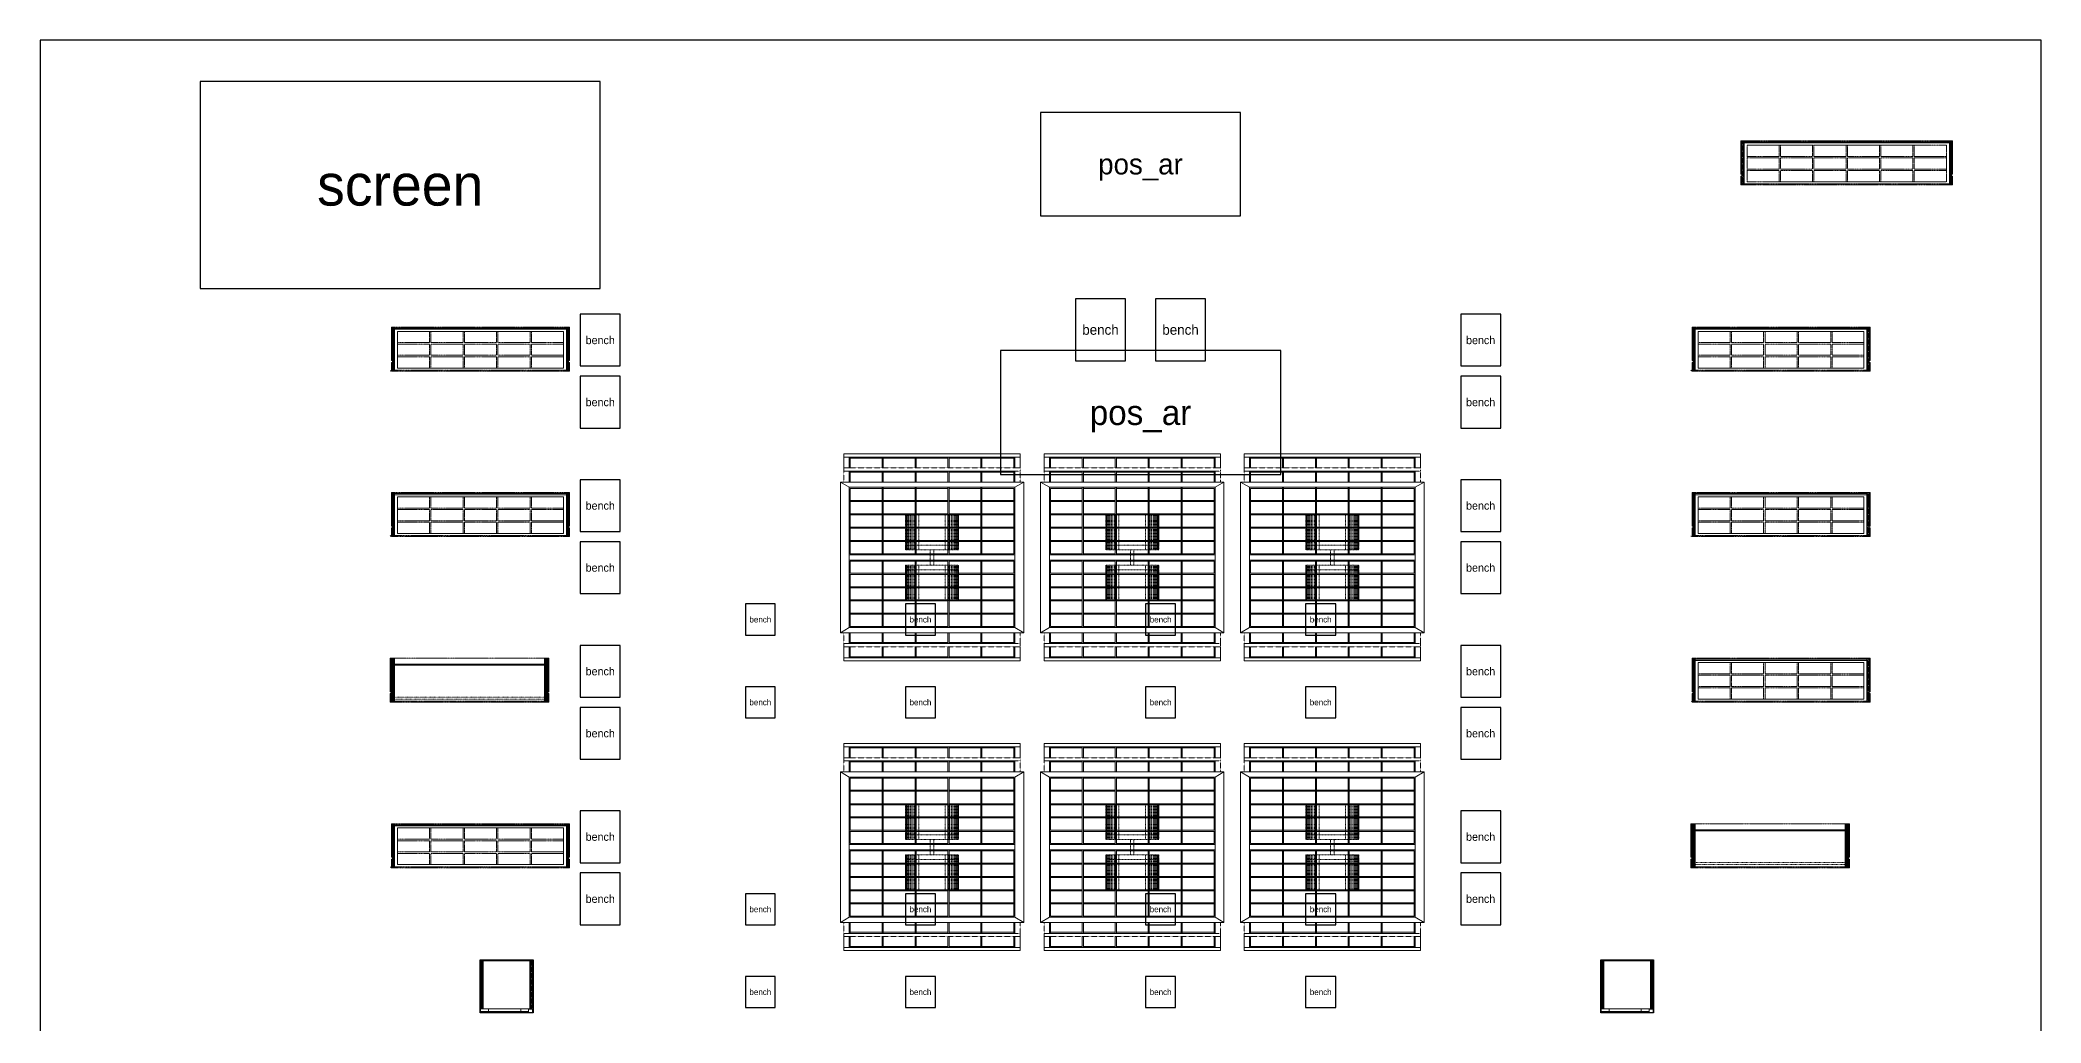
# Model space of a CAD drawing. Header units: metres. Extents: x 0 to 11348, y 0 to 11743.
# Drawn here: x 0 to 11348, y 6165 to 11743 of the extents above; entities that cross this region are included whole.
import ezdxf
from ezdxf.enums import TextEntityAlignment as Align

# ---------------------------------------------------------------- set-up
doc = ezdxf.new("R2010")
doc.units = ezdxf.units.M
doc.linetypes.add('a_p6_plan_L18$0$HIDDEN', pattern=[0.375, 0.25, -0.125])
doc.linetypes.add('ACAD_ISO03W100', pattern=[30, 12, -18])
for name, color, linetype in [('FixtureLabels', 2, 'Continuous'), ('Fixtures', 3, 'Continuous'), ('FloorPlan', 1, 'Continuous')]:
    doc.layers.add(name, color=color, linetype=linetype)
for name, color, linetype, lineweight in [('I-LK DIM', 252, 'Continuous', 5), ('I-LK FF&E', 1, 'Continuous', 9), ('LN-ELEVATION-1', 81, 'Continuous', 13), ('LN-ELEVATION-2', 103, 'Continuous', 20), ('LN-ELEVATION-3', 125, 'a_p6_plan_L18$0$HIDDEN', 18), ('LN-ELEVATION-4', 145, 'Continuous', 13), ('LN-ELEVATION-5', 167, 'Continuous', 5), ('LN-HATCH', 251, 'Continuous', 0)]:
    doc.layers.add(name, color=color, linetype=linetype, lineweight=lineweight)
pattern_1 = [(45, (7858558.917, 3503823.203), (-4.4901280605, 4.4901280605), [])]
pattern_2 = [(45, (4208834.247, 1706614.74), (-4.4901280605, 4.4901280605), [])]
pattern_3 = [(45, (4209134.247, 1706614.74), (-4.4901280605, 4.4901280605), [])]
pattern_4 = [(45, (7858054.0837, 3504049.203), (-4.4901280605, 4.4901280605), [])]

# ---------------------------------------------------------------- blocks, each defined once
blk = doc.blocks.new('mirror unit see thru')
at = {"layer": 'LN-HATCH', "ltscale": 0.5}
h = blk.add_hatch(dxfattribs=at)
h.set_pattern_fill('ANSI31', color=256, scale=2)
h.set_pattern_definition([(45, (4060070.797, 1708569.446), (-4.4901280605, 4.4901280605), [])])
h.paths.add_polyline_path([(-150, 0), (-132, 0), (-132, -279), (-150, -279)])
h.paths.add_polyline_path([(-132, -6), (132, -6), (132, 0), (-132, 0)])
h.paths.add_polyline_path([(150, 0), (132, 0), (132, -279), (150, -279)])
at = {"layer": 'Defpoints'}
blk.add_lwpolyline([(150, -300), (-150, -300), (-150, 0), (150, 0)], close=True, dxfattribs=at)
at = {"layer": 'LN-ELEVATION-1'}
for points in [[(-150, 0), (-132, 0), (-132, -279), (-150, -279)], [(-132, -6), (132, -6), (132, 0), (-132, 0)], [(150, 0), (132, 0), (132, -279), (150, -279)], [(-103, -293), (-103, -279), (-148, -279), (-148, -300), (-139, -300), (-139, -298.5), (-146.5, -298.5), (-146.5, -293)], [(80, -293), (80, -279), (125, -279), (125, -300), (116, -300), (116, -298.5), (123.5, -298.5), (123.5, -293)], [(142, -300), (142, -298.5), (146.5, -298.5), (146.5, -280.5), (125, -280.5), (125, -279), (148, -279), (148, -300)]]:
    blk.add_lwpolyline(points, close=True, dxfattribs=at)
at = {"layer": 'LN-ELEVATION-2', "color": 4, "lineweight": 0}
blk.add_lwpolyline([(-146.5, -293), (123.5, -293), (123.5, -298.5), (-146.5, -298.5)], close=True, dxfattribs=at)
at = {"layer": 'LN-ELEVATION-2'}
blk.add_lwpolyline([(-103, -293), (80, -293), (80, -279), (-103, -279)], close=True, dxfattribs=at)
at = {"layer": 'LN-ELEVATION-4', "ltscale": 0.5}
blk.add_line((116, -300), (-139, -300), dxfattribs=at)
blk = doc.blocks.new('MIRROR_1')
at = {"layer": 'I-LK FF&E'}
blk.add_blockref('MIRROR UNIT SEE THRU', (150, 300), dxfattribs=at)
blk = doc.blocks.new('1010mm vc plan')
at = {"layer": 'LN-HATCH', "ltscale": 0.5}
h = blk.add_hatch(dxfattribs=at)
h.set_pattern_fill('ANSI31', color=256, scale=2)
h.set_pattern_definition([(45, (3761554.586, 1795022.936), (-4.490128061, 4.490128061), [])])
h.paths.add_polyline_path([(-505, 24), (-505, -166), (-499, -166), (-499, -176), (-505, -176), (-505, -220), (-487, -220), (-487, 24)])
h = blk.add_hatch(dxfattribs=at)
h.set_pattern_fill('ANSI31', color=256, scale=2)
h.set_pattern_definition(pattern_1)
h.paths.add_polyline_path([(505, 24), (505, -166), (499, -166), (499, -176), (505, -176), (505, -220), (487, -220), (487, 24)])
h = blk.add_hatch(dxfattribs=at)
h.set_pattern_fill('ANSI31', color=256, scale=2)
h.set_pattern_definition([(45, (7858741.917, 3503823.203), (-4.4901280605, 4.4901280605), [])])
h.paths.add_polyline_path([(-470, -220), (-470, -226), (-505, -226), (-505, -220)])
h = blk.add_hatch(dxfattribs=at)
h.set_pattern_fill('ANSI31', color=256, scale=2)
h.set_pattern_definition(pattern_1)
h.paths.add_polyline_path([(477, -220), (477, -226), (512, -226), (512, -220)])
at = {"layer": 'LN-ELEVATION-1', "ltscale": 0.5}
for points in [[(-505, 24), (-505, -166), (-499, -166), (-499, -176), (-505, -176), (-505, -220), (-487, -220), (-487, 24)], [(487, 12), (-487, 12), (-487, 18), (487, 18)], [(505, 24), (505, -166), (499, -166), (499, -176), (505, -176), (505, -220), (487, -220), (487, 24)], [(-470, -220), (-470, -226), (-505, -226), (-505, -220)], [(470, -220), (470, -226), (505, -226), (505, -220)]]:
    blk.add_lwpolyline(points, close=True, dxfattribs=at)
at = {"layer": 'LN-ELEVATION-2', "ltscale": 0.5}
blk.add_lwpolyline([(470, 0), (-470, 0), (-470, -208), (470, -208)], close=True, dxfattribs=at)
at = {"layer": 'LN-ELEVATION-3', "ltscale": 0.5}
for p, q in [((-487, 24), (487, 24)), ((-470, -220), (470, -220)), ((470, -226), (-470, -226))]:
    blk.add_line(p, q, dxfattribs=at)
for points in [[(-470, 0), (-289, 0), (-289, -64), (-470, -64)], [(-281, 0), (-99, 0), (-99, -64), (-281, -64)], [(-91, 0), (91, 0), (91, -64), (-91, -64)], [(99, 0), (281, 0), (281, -64), (99, -64)], [(289, 0), (470, 0), (470, -64), (289, -64)], [(-470, -136), (-289, -136), (-289, -72), (-470, -72)], [(-281, -72), (-99, -72), (-99, -136), (-281, -136)], [(-91, -72), (91, -72), (91, -136), (-91, -136)], [(99, -72), (281, -72), (281, -136), (99, -136)], [(289, -72), (470, -72), (470, -136), (289, -136)], [(-470, -144), (-289, -144), (-289, -208), (-470, -208)], [(-281, -144), (-99, -144), (-99, -208), (-281, -208)], [(-91, -144), (91, -144), (91, -208), (-91, -208)], [(99, -144), (281, -144), (281, -208), (99, -208)], [(289, -144), (470, -144), (470, -208), (289, -208)]]:
    blk.add_lwpolyline(points, close=True, dxfattribs=at)
blk = doc.blocks.new('VC_FIXTURE_MEDIUM_2')
at = {"layer": 'I-LK FF&E', "xscale": -1}
blk.add_blockref('1010MM VC PLAN', (512, 226), dxfattribs=at)
blk = doc.blocks.new('jj 900')
at = {"layer": 'LN-HATCH', "ltscale": 0.5}
h = blk.add_hatch(dxfattribs=at)
h.set_pattern_fill('ANSI31', color=256, scale=50)
h.set_pattern_definition([(45, (0, 0), (-4.419417, 4.419417), [])])
h.paths.add_polyline_path([(-912, 0), (-912, -190), (-906, -190), (-906, -200), (-912, -200), (-912, -244), (-887, -244), (-887, 0)])
h = blk.add_hatch(dxfattribs=at)
h.set_pattern_fill('ANSI31', color=256, scale=2)
h.set_pattern_definition(pattern_2)
h.paths.add_polyline_path([(-12, 0), (-12, -190), (-18, -190), (-18, -200), (-12, -200), (-12, -244), (-37, -244), (-37, 0)])
h = blk.add_hatch(dxfattribs=at)
h.set_pattern_fill('ANSI31', color=256, scale=2)
h.set_pattern_definition(pattern_3)
h.paths.add_polyline_path([(-37, -40), (-887, -40), (-887, -34), (-37, -34)])
h = blk.add_hatch(dxfattribs=at)
h.set_pattern_fill('ANSI31', color=256, scale=2)
h.set_pattern_definition(pattern_3)
h.paths.add_polyline_path([(-877, -244), (-877, -250), (-912, -250), (-912, -244)])
h = blk.add_hatch(dxfattribs=at)
h.set_pattern_fill('ANSI31', color=256, scale=2)
h.set_pattern_definition(pattern_2)
h.paths.add_polyline_path([(-47, -244), (-47, -250), (-12, -250), (-12, -244)])
at = {"layer": 'LN-ELEVATION-1', "ltscale": 0.5}
for points in [[(-912, 0), (-912, -190), (-906, -190), (-906, -200), (-912, -200), (-912, -244), (-887, -244), (-887, 0)], [(-12, 0), (-12, -190), (-18, -190), (-18, -200), (-12, -200), (-12, -244), (-37, -244), (-37, 0)], [(-37, -40), (-887, -40), (-887, -34), (-37, -34)], [(-877, -244), (-877, -250), (-912, -250), (-912, -244)], [(-47, -244), (-47, -250), (-12, -250), (-12, -244)]]:
    blk.add_lwpolyline(points, close=True, dxfattribs=at)
at = {"layer": 'LN-ELEVATION-3', "ltscale": 0.5}
for p, q in [((-887, 0), (-37, 0)), ((-877, -244), (-47, -244)), ((-47, -250), (-877, -250))]:
    blk.add_line(p, q, dxfattribs=at)
at = {"layer": 'LN-ELEVATION-4', "linetype": 'ACAD_ISO03W100', "ltscale": 0.05}
blk.add_lwpolyline([(-887, -220), (-37, -220), (-37, -232), (-887, -232)], close=True, dxfattribs=at)
blk = doc.blocks.new('JJ_FIXTURE_MEDIUM_1')
at = {"layer": 'I-LK FF&E'}
blk.add_blockref('JJ 900', (912, 250), dxfattribs=at)
blk = doc.blocks.new('VC_FIXTURE_MEDIUM_3')
at = {"layer": 'I-LK FF&E', "xscale": -1}
blk.add_blockref('1010MM VC PLAN', (512, 226), dxfattribs=at)
blk = doc.blocks.new('VC_FIXTURE_MEDIUM_4')
at = {"layer": 'I-LK FF&E', "xscale": -1}
blk.add_blockref('1010MM VC PLAN', (512, 226), dxfattribs=at)
blk = doc.blocks.new('euro mirror')
at = {"layer": 'LN-ELEVATION-4', "linetype": 'ACAD_ISO03W100', "ltscale": 0.1}
blk.add_lwpolyline([(0, 47), (0, -41), (-20, -41), (-20, 47)], close=True, dxfattribs=at)
at = {"layer": 'LN-ELEVATION-5', "linetype": 'ACAD_ISO03W100', "ltscale": 0.1}
for p, q in [((-160, 247), (-160, 47)), ((-160, 247), (-160, 47)), ((-159, 247), (-159, 47)), ((-159, 247), (-159, 47)), ((-158, 247), (-158, 47)), ((-158, 247), (-158, 47)), ((-157, 247), (-157, 47)), ((-156, 247), (-156, 47)), ((-154, 247), (-154, 47)), ((-151, 247), (-151, 47)), ((-146, 247), (-146, 47)), ((-141, 247), (-141, 47)), ((-135, 247), (-135, 47)), ((-128, 247), (-128, 47)), ((-120, 247), (-120, 47)), ((-111, 247), (-111, 47)), ((-102, 247), (-102, 47)), ((-85, 247), (-85, 47)), ((65, 247), (65, 47)), ((82, 247), (82, 47)), ((91, 247), (91, 47)), ((100, 247), (100, 47)), ((108, 247), (108, 47)), ((115, 247), (115, 47)), ((121, 247), (121, 47)), ((126, 247), (126, 47)), ((131, 247), (131, 47)), ((134, 247), (134, 47)), ((136, 247), (136, 47)), ((137, 247), (137, 47)), ((138, 247), (138, 47)), ((138, 247), (138, 47)), ((139, 247), (139, 47)), ((139, 247), (139, 47)), ((140, 247), (140, 47)), ((140, 247), (140, 47)), ((-160, -41), (-160, -241)), ((-160, -41), (-160, -241)), ((-159, -41), (-159, -241)), ((-159, -41), (-159, -241)), ((-158, -41), (-158, -241)), ((-158, -41), (-158, -241)), ((-157, -41), (-157, -241)), ((-156, -41), (-156, -241)), ((-154, -41), (-154, -241)), ((-151, -41), (-151, -241)), ((-146, -41), (-146, -241)), ((-141, -41), (-141, -241)), ((-135, -41), (-135, -241)), ((-128, -41), (-128, -241)), ((-120, -41), (-120, -241)), ((-111, -41), (-111, -241)), ((-102, -41), (-102, -241)), ((-85, -41), (-85, -241)), ((65, -41), (65, -241)), ((82, -41), (82, -241)), ((91, -41), (91, -241)), ((100, -41), (100, -241)), ((108, -41), (108, -241)), ((115, -41), (115, -241)), ((121, -41), (121, -241)), ((126, -41), (126, -241)), ((131, -41), (131, -241)), ((134, -41), (134, -241)), ((136, -41), (136, -241)), ((137, -41), (137, -241)), ((138, -41), (138, -241)), ((138, -41), (138, -241)), ((139, -41), (139, -241)), ((139, -41), (139, -241)), ((140, -41), (140, -241)), ((140, -41), (140, -241))]:
    blk.add_line(p, q, dxfattribs=at)
for points in [[(140, 73), (140, 247), (-160, 247), (-160, 73)], [(140, -67), (140, -241), (-160, -241), (-160, -67)]]:
    blk.add_lwpolyline(points, dxfattribs=at)
for points in [[(140, 73), (140, 47), (-160, 47), (-160, 73)], [(140, -41), (140, -67), (-160, -67), (-160, -41)]]:
    blk.add_lwpolyline(points, close=True, dxfattribs=at)
blk = doc.blocks.new('eurocenter 1040')
at = {"layer": 'LN-ELEVATION-1'}
for points in [[(-470, -327), (470, -327), (470, 468), (-470, 468)], [(-470, 85), (470, 85), (470, 468), (-470, 468)], [(-283, 85), (-277, 85), (-277, 468), (-283, 468)], [(-96, 85), (-90, 85), (-90, 468), (-96, 468)], [(90, 85), (96, 85), (96, 468), (90, 468)], [(277, 85), (283, 85), (283, 468), (277, 468)], [(-470, 387), (-283, 387), (-283, 393), (-470, 393)], [(-277, 387), (-96, 387), (-96, 393), (-277, 393)], [(-90, 387), (90, 387), (90, 393), (-90, 393)], [(96, 387), (277, 387), (277, 393), (96, 393)], [(283, 387), (470, 387), (470, 393), (283, 393)], [(-470, 311), (-283, 311), (-283, 317), (-470, 317)], [(-470, 236), (-283, 236), (-283, 242), (-470, 242)], [(-277, 311), (-96, 311), (-96, 317), (-277, 317)], [(-277, 236), (-96, 236), (-96, 242), (-277, 242)], [(-90, 311), (90, 311), (90, 317), (-90, 317)], [(-90, 236), (90, 236), (90, 242), (-90, 242)], [(96, 311), (277, 311), (277, 317), (96, 317)], [(96, 236), (277, 236), (277, 242), (96, 242)], [(283, 311), (470, 311), (470, 317), (283, 317)], [(283, 236), (470, 236), (470, 242), (283, 242)], [(-470, 160), (-283, 160), (-283, 166), (-470, 166)], [(-277, 160), (-96, 160), (-96, 166), (-277, 166)], [(-90, 160), (90, 160), (90, 166), (-90, 166)], [(96, 160), (277, 160), (277, 166), (96, 166)], [(283, 160), (470, 160), (470, 166), (283, 166)], [(-470, 85), (470, 85), (470, 55), (-470, 55)], [(-470, 55), (470, 55), (470, -327), (-470, -327)], [(-283, 55), (-277, 55), (-277, -327), (-283, -327)], [(-96, 55), (-90, 55), (-90, -327), (-96, -327)], [(90, 55), (96, 55), (96, -327), (90, -327)], [(277, 55), (283, 55), (283, -327), (277, -327)], [(-470, -20), (-283, -20), (-283, -26), (-470, -26)], [(-470, -96), (-283, -96), (-283, -102), (-470, -102)], [(-277, -20), (-96, -20), (-96, -26), (-277, -26)], [(-277, -96), (-96, -96), (-96, -102), (-277, -102)], [(-90, -20), (90, -20), (90, -26), (-90, -26)], [(-90, -96), (90, -96), (90, -102), (-90, -102)], [(96, -20), (277, -20), (277, -26), (96, -26)], [(96, -96), (277, -96), (277, -102), (96, -102)], [(283, -20), (470, -20), (470, -26), (283, -26)], [(283, -96), (470, -96), (470, -102), (283, -102)], [(-470, -171), (-283, -171), (-283, -177), (-470, -177)], [(-277, -171), (-96, -171), (-96, -177), (-277, -177)], [(-90, -171), (90, -171), (90, -177), (-90, -177)], [(96, -171), (277, -171), (277, -177), (96, -177)], [(283, -171), (470, -171), (470, -177), (283, -177)], [(-470, -246), (-283, -246), (-283, -252), (-470, -252)], [(-277, -246), (-96, -246), (-96, -252), (-277, -252)], [(-90, -246), (90, -246), (90, -252), (-90, -252)], [(96, -246), (277, -246), (277, -252), (96, -252)], [(283, -246), (470, -246), (470, -252), (283, -252)]]:
    blk.add_lwpolyline(points, close=True, dxfattribs=at)
for points in [[(-283, 462), (-464, 462), (-464, 317)], [(-96, 462), (-277, 462)], [(90, 462), (-90, 462)], [(277, 462), (96, 462)], [(464, 317), (464, 462), (283, 462)], [(-464, 311), (-464, 242)], [(-464, 236), (-464, 166)], [(464, 242), (464, 311)], [(464, 166), (464, 236)], [(-464, 160), (-464, 91), (-283, 91)], [(283, 91), (464, 91), (464, 160)], [(-464, -20), (-464, 49), (-283, 49)], [(-277, 91), (-96, 91)], [(-277, 49), (-96, 49)], [(-90, 91), (90, 91)], [(-90, 49), (90, 49)], [(96, 91), (277, 91)], [(96, 49), (277, 49)], [(283, 49), (464, 49), (464, -20)], [(-464, -96), (-464, -26)], [(-464, -171), (-464, -102)], [(464, -26), (464, -96)], [(464, -102), (464, -171)], [(-283, -321), (-464, -321), (-464, -177)], [(464, -177), (464, -321), (283, -321)], [(-96, -321), (-277, -321)], [(90, -321), (-90, -321)], [(277, -321), (96, -321)]]:
    blk.add_lwpolyline(points, dxfattribs=at)
at = {"layer": 'LN-ELEVATION-2'}
blk.add_lwpolyline([(-520, -357), (520, -357), (520, 498), (-520, 498)], close=True, dxfattribs=at)
for points in [[(-470, 468), (-520, 498)], [(470, 468), (520, 498)], [(-470, -327), (-520, -357)], [(470, -327), (520, -357)]]:
    blk.add_lwpolyline(points, dxfattribs=at)
at = {"layer": 'LN-ELEVATION-3'}
for points in [[(-500, 560), (500, 560), (500, 578), (-500, 578)], [(-500, 498), (-470, 498), (-470, 560), (-500, 560)], [(470, 498), (500, 498), (500, 560), (470, 560)], [(-500, -357), (-470, -357), (-470, -419), (-500, -419)], [(-500, -419), (500, -419), (500, -437), (-500, -437)], [(470, -357), (500, -357), (500, -419), (470, -419)]]:
    blk.add_lwpolyline(points, close=True, dxfattribs=at)
at = {"layer": 'LN-ELEVATION-4'}
for points in [[(-500, 640), (500, 640), (500, 658), (-500, 658)], [(-500, 578), (-470, 578), (-470, 640), (-500, 640)], [(470, 578), (500, 578), (500, 640), (470, 640)], [(-470, 498), (-464, 498), (-464, 560), (-470, 560)], [(-464, 554), (-283, 554), (-283, 560), (-464, 560)], [(-283, 498), (-277, 498), (-277, 560), (-283, 560)], [(-277, 554), (-96, 554), (-96, 560), (-277, 560)], [(-96, 498), (-90, 498), (-90, 560), (-96, 560)], [(-90, 554), (90, 554), (90, 560), (-90, 560)], [(90, 498), (96, 498), (96, 560), (90, 560)], [(96, 554), (277, 554), (277, 560), (96, 560)], [(277, 498), (283, 498), (283, 560), (277, 560)], [(283, 554), (464, 554), (464, 560), (283, 560)], [(464, 498), (470, 498), (470, 560), (464, 560)], [(-500, -437), (-470, -437), (-470, -499), (-500, -499)], [(-470, -357), (-464, -357), (-464, -419), (-470, -419)], [(-464, -413), (-283, -413), (-283, -419), (-464, -419)], [(-283, -357), (-277, -357), (-277, -419), (-283, -419)], [(-277, -413), (-96, -413), (-96, -419), (-277, -419)], [(-96, -357), (-90, -357), (-90, -419), (-96, -419)], [(-90, -413), (90, -413), (90, -419), (-90, -419)], [(90, -357), (96, -357), (96, -419), (90, -419)], [(96, -413), (277, -413), (277, -419), (96, -419)], [(277, -357), (283, -357), (283, -419), (277, -419)], [(283, -413), (464, -413), (464, -419), (283, -419)], [(464, -357), (470, -357), (470, -419), (464, -419)], [(470, -437), (500, -437), (500, -499), (470, -499)], [(-500, -499), (500, -499), (500, -517), (-500, -517)]]:
    blk.add_lwpolyline(points, close=True, dxfattribs=at)
at = {"layer": 'LN-ELEVATION-5'}
for points in [[(-470, 578), (-464, 578), (-464, 640), (-470, 640)], [(-464, 634), (-283, 634), (-283, 640), (-464, 640)], [(-283, 578), (-277, 578), (-277, 640), (-283, 640)], [(-277, 634), (-96, 634), (-96, 640), (-277, 640)], [(-96, 578), (-90, 578), (-90, 640), (-96, 640)], [(-90, 634), (90, 634), (90, 640), (-90, 640)], [(90, 578), (96, 578), (96, 640), (90, 640)], [(96, 634), (277, 634), (277, 640), (96, 640)], [(277, 578), (283, 578), (283, 640), (277, 640)], [(283, 634), (464, 634), (464, 640), (283, 640)], [(464, 578), (470, 578), (470, 640), (464, 640)], [(-470, -437), (-464, -437), (-464, -499), (-470, -499)], [(-283, -437), (-277, -437), (-277, -499), (-283, -499)], [(-96, -437), (-90, -437), (-90, -499), (-96, -499)], [(90, -437), (96, -437), (96, -499), (90, -499)], [(277, -437), (283, -437), (283, -499), (277, -499)], [(464, -437), (470, -437), (470, -499), (464, -499)], [(-464, -493), (-283, -493), (-283, -499), (-464, -499)], [(-277, -493), (-96, -493), (-96, -499), (-277, -499)], [(-90, -493), (90, -493), (90, -499), (-90, -499)], [(96, -493), (277, -493), (277, -499), (96, -499)], [(283, -493), (464, -493), (464, -499), (283, -499)]]:
    blk.add_lwpolyline(points, close=True, dxfattribs=at)
at = {"layer": 'I-LK DIM'}
blk.add_blockref('EURO MIRROR', (10, 67), dxfattribs=at)
blk = doc.blocks.new('EURO_CENTRE_4')
at = {"layer": 'I-LK FF&E'}
blk.add_blockref('EUROCENTER 1040', (520, 517), dxfattribs=at)
blk = doc.blocks.new('EURO_CENTRE_5')
at = {"layer": 'I-LK FF&E'}
blk.add_blockref('EUROCENTER 1040', (520, 517), dxfattribs=at)
blk = doc.blocks.new('EURO_CENTRE_6')
at = {"layer": 'I-LK FF&E'}
blk.add_blockref('EUROCENTER 1040', (520, 517), dxfattribs=at)
blk = doc.blocks.new('EURO_CENTRE_7')
at = {"layer": 'I-LK FF&E'}
blk.add_blockref('EUROCENTER 1040', (520, 517), dxfattribs=at)
blk = doc.blocks.new('EURO_CENTRE_8')
at = {"layer": 'I-LK FF&E'}
blk.add_blockref('EUROCENTER 1040', (520, 517), dxfattribs=at)
blk = doc.blocks.new('EURO_CENTRE_9')
at = {"layer": 'I-LK FF&E'}
blk.add_blockref('EUROCENTER 1040', (520, 517), dxfattribs=at)
blk = doc.blocks.new('MIRROR_2')
at = {"layer": 'I-LK FF&E'}
blk.add_blockref('MIRROR UNIT SEE THRU', (150, 300), dxfattribs=at)
blk = doc.blocks.new('JJ_FIXTURE_MEDIUM_3')
at = {"layer": 'I-LK FF&E'}
blk.add_blockref('JJ 900', (912, 250), dxfattribs=at)
blk = doc.blocks.new('VC_FIXTURE_MEDIUM_6')
at = {"layer": 'I-LK FF&E', "xscale": -1}
blk.add_blockref('1010MM VC PLAN', (512, 226), dxfattribs=at)
blk = doc.blocks.new('VC_FIXTURE_MEDIUM_7')
at = {"layer": 'I-LK FF&E', "xscale": -1}
blk.add_blockref('1010MM VC PLAN', (512, 226), dxfattribs=at)
blk = doc.blocks.new('VC_FIXTURE_MEDIUM_8')
at = {"layer": 'I-LK FF&E', "xscale": -1}
blk.add_blockref('1010MM VC PLAN', (512, 226), dxfattribs=at)
blk = doc.blocks.new('12mm vc plan')
at = {"layer": 'LN-HATCH', "ltscale": 0.5}
h = blk.add_hatch(dxfattribs=at)
h.set_pattern_fill('ANSI31', color=256, scale=2)
h.set_pattern_definition([(45, (3760859.753, 1795248.936), (-4.490128061, 4.490128061), [])])
h.paths.add_polyline_path([(-1200, 250), (-1200, 60), (-1194, 60), (-1194, 50), (-1200, 50), (-1200, 6), (-1182, 6), (-1182, 250)])
h = blk.add_hatch(dxfattribs=at)
h.set_pattern_fill('ANSI31', color=256, scale=2)
h.set_pattern_definition(pattern_4)
h.paths.add_polyline_path([(0, 250), (0, 60), (-6, 60), (-6, 50), (0, 50), (0, 6), (-18, 6), (-18, 250)])
h = blk.add_hatch(dxfattribs=at)
h.set_pattern_fill('ANSI31', color=256, scale=2)
h.set_pattern_definition([(45, (7858047.0837, 3504049.203), (-4.4901280605, 4.4901280605), [])])
h.paths.add_polyline_path([(-1165, 6), (-1165, 0), (-1200, 0), (-1200, 6)])
h = blk.add_hatch(dxfattribs=at)
h.set_pattern_fill('ANSI31', color=256, scale=2)
h.set_pattern_definition(pattern_4)
h.paths.add_polyline_path([(-28, 6), (-28, 0), (0, 0), (0, 6)])
at = {"layer": 'LN-ELEVATION-1', "ltscale": 0.5}
for points in [[(-1200, 250), (-1200, 60), (-1194, 60), (-1194, 50), (-1200, 50), (-1200, 6), (-1182, 6), (-1182, 250)], [(-18, 238), (-1182, 238), (-1182, 244), (-18, 244)], [(0, 250), (0, 60), (-6, 60), (-6, 50), (0, 50), (0, 6), (-18, 6), (-18, 250)], [(-1165, 6), (-1165, 0), (-1200, 0), (-1200, 6)], [(-35, 6), (-35, 0), (0, 0), (0, 6)]]:
    blk.add_lwpolyline(points, close=True, dxfattribs=at)
at = {"layer": 'LN-ELEVATION-3', "ltscale": 0.5}
for p, q in [((-1182, 250), (-18, 250)), ((-1165, 6), (-35, 6)), ((-35, 0), (-1165, 0))]:
    blk.add_line(p, q, dxfattribs=at)
for points in [[(-1165, 226), (-35, 226), (-35, 18), (-1165, 18)], [(-1165, 226), (-983, 226), (-983, 162), (-1165, 162)], [(-1165, 90), (-983, 90), (-983, 154), (-1165, 154)], [(-975, 226), (-794, 226), (-794, 162), (-975, 162)], [(-975, 154), (-794, 154), (-794, 90), (-975, 90)], [(-786, 226), (-604, 226), (-604, 162), (-786, 162)], [(-786, 154), (-604, 154), (-604, 90), (-786, 90)], [(-596, 226), (-414, 226), (-414, 162), (-596, 162)], [(-596, 154), (-414, 154), (-414, 90), (-596, 90)], [(-406, 226), (-225, 226), (-225, 162), (-406, 162)], [(-406, 154), (-225, 154), (-225, 90), (-406, 90)], [(-217, 226), (-35, 226), (-35, 162), (-217, 162)], [(-217, 154), (-35, 154), (-35, 90), (-217, 90)], [(-1165, 82), (-983, 82), (-983, 18), (-1165, 18)], [(-975, 82), (-794, 82), (-794, 18), (-975, 18)], [(-786, 82), (-604, 82), (-604, 18), (-786, 18)], [(-596, 82), (-414, 82), (-414, 18), (-596, 18)], [(-406, 82), (-225, 82), (-225, 18), (-406, 18)], [(-217, 82), (-35, 82), (-35, 18), (-217, 18)]]:
    blk.add_lwpolyline(points, close=True, dxfattribs=at)
blk = doc.blocks.new('VC_FIXTURE_LARGE_1')
at = {"layer": 'I-LK FF&E', "xscale": -1}
blk.add_blockref('12MM VC PLAN', (0, 0), dxfattribs=at)

msp = doc.modelspace()

# ---------------------------------------------------------------- linework, layer by layer
at = {"layer": 'Fixtures'}
for points in [[(908, 10334), (3177, 10334), (3177, 11508), (908, 11508)], [(5674, 10745), (6809, 10745), (6809, 11332), (5674, 11332)], [(5872, 9923), (6156, 9923), (6156, 10275), (5872, 10275)], [(6326, 9923), (6610, 9923), (6610, 10275), (6326, 10275)], [(3064, 9894), (3291, 9894), (3291, 10187), (3064, 10187)], [(8057, 9894), (8284, 9894), (8284, 10187), (8057, 10187)], [(5447, 9277), (7036, 9277), (7036, 9982), (5447, 9982)], [(3064, 9541), (3291, 9541), (3291, 9835), (3064, 9835)], [(8057, 9541), (8284, 9541), (8284, 9835), (8057, 9835)], [(3064, 8954), (3291, 8954), (3291, 9248), (3064, 9248)], [(8057, 8954), (8284, 8954), (8284, 9248), (8057, 9248)], [(3064, 8602), (3291, 8602), (3291, 8895), (3064, 8895)], [(8057, 8602), (8284, 8602), (8284, 8895), (8057, 8895)], [(4000, 8367), (4170, 8367), (4170, 8543), (4000, 8543)], [(4908, 8367), (5078, 8367), (5078, 8543), (4908, 8543)], [(6270, 8367), (6440, 8367), (6440, 8543), (6270, 8543)], [(7177, 8367), (7348, 8367), (7348, 8543), (7177, 8543)], [(3064, 8015), (3291, 8015), (3291, 8308), (3064, 8308)], [(8057, 8015), (8284, 8015), (8284, 8308), (8057, 8308)], [(4000, 7897), (4170, 7897), (4170, 8073), (4000, 8073)], [(4908, 7897), (5078, 7897), (5078, 8073), (4908, 8073)], [(6270, 7897), (6440, 7897), (6440, 8073), (6270, 8073)], [(7177, 7897), (7348, 7897), (7348, 8073), (7177, 8073)], [(3064, 7662), (3291, 7662), (3291, 7956), (3064, 7956)], [(8057, 7662), (8284, 7662), (8284, 7956), (8057, 7956)], [(3064, 7075), (3291, 7075), (3291, 7369), (3064, 7369)], [(8057, 7075), (8284, 7075), (8284, 7369), (8057, 7369)], [(3064, 6723), (3291, 6723), (3291, 7017), (3064, 7017)], [(8057, 6723), (8284, 6723), (8284, 7017), (8057, 7017)], [(4000, 6723), (4170, 6723), (4170, 6899), (4000, 6899)], [(4908, 6723), (5078, 6723), (5078, 6899), (4908, 6899)], [(6270, 6723), (6440, 6723), (6440, 6899), (6270, 6899)], [(7177, 6723), (7348, 6723), (7348, 6899), (7177, 6899)], [(4000, 6253), (4170, 6253), (4170, 6429), (4000, 6429)], [(4908, 6253), (5078, 6253), (5078, 6429), (4908, 6429)], [(6270, 6253), (6440, 6253), (6440, 6429), (6270, 6429)], [(7177, 6253), (7348, 6253), (7348, 6429), (7177, 6429)]]:
    msp.add_lwpolyline(points, close=True, dxfattribs=at)
at = {"layer": 'FloorPlan'}
msp.add_lwpolyline([(0, 0), (11348, 0), (11348, 11743), (0, 11743), (0, 0)], close=True, dxfattribs=at)

# ---------------------------------------------------------------- block references
for name, p in [('VC_FIXTURE_LARGE_1', (9646, 10921)), ('VC_FIXTURE_MEDIUM_4', (1986, 9864)), ('VC_FIXTURE_MEDIUM_8', (9362, 9864)), ('EURO_CENTRE_7', (4539, 8220)), ('EURO_CENTRE_9', (5674, 8220)), ('EURO_CENTRE_8', (6809, 8220)), ('VC_FIXTURE_MEDIUM_3', (1986, 8925)), ('VC_FIXTURE_MEDIUM_7', (9362, 8925)), ('JJ_FIXTURE_MEDIUM_1', (1986, 7985)), ('VC_FIXTURE_MEDIUM_6', (9362, 7985)), ('EURO_CENTRE_4', (4539, 6576)), ('EURO_CENTRE_6', (5674, 6576)), ('EURO_CENTRE_5', (6809, 6576)), ('VC_FIXTURE_MEDIUM_2', (1986, 7046)), ('JJ_FIXTURE_MEDIUM_3', (9362, 7046)), ('MIRROR_1', (2496, 6224)), ('MIRROR_2', (8851, 6224))]:
    msp.add_blockref(name, p)

# ---------------------------------------------------------------- texts
at = {"layer": 'FixtureLabels'}
for s, height, p in [('pos_ar', 117.4, (6241, 11039)), ('screen', 234.9, (2043, 10921)), ('bench', 56.7, (6014, 10099)), ('bench', 56.7, (6468, 10099)), ('bench', 45.4, (3177, 10040)), ('bench', 45.4, (8170, 10040)), ('bench', 45.4, (3177, 9688)), ('pos_ar', 140.9, (6241, 9629)), ('bench', 45.4, (8170, 9688)), ('bench', 45.4, (3177, 9101)), ('bench', 45.4, (8170, 9101)), ('bench', 45.4, (3177, 8749)), ('bench', 45.4, (8170, 8749)), ('bench', 34, (4085, 8455)), ('bench', 34, (4993, 8455)), ('bench', 34, (6355, 8455)), ('bench', 34, (7263, 8455)), ('bench', 45.4, (3177, 8161)), ('bench', 45.4, (8170, 8161)), ('bench', 34, (4085, 7985)), ('bench', 34, (4993, 7985)), ('bench', 34, (6355, 7985)), ('bench', 34, (7263, 7985)), ('bench', 45.4, (3177, 7809)), ('bench', 45.4, (8170, 7809)), ('bench', 45.4, (3177, 7222)), ('bench', 45.4, (8170, 7222)), ('bench', 45.4, (3177, 6870)), ('bench', 34, (4085, 6811)), ('bench', 34, (4993, 6811)), ('bench', 34, (6355, 6811)), ('bench', 34, (7263, 6811)), ('bench', 45.4, (8170, 6870)), ('bench', 34, (4085, 6341)), ('bench', 34, (4993, 6341)), ('bench', 34, (6355, 6341)), ('bench', 34, (7263, 6341))]:
    msp.add_text(s, height=height, dxfattribs=at).set_placement(p, align=Align.MIDDLE_CENTER)

doc.saveas('drawing.dxf')
